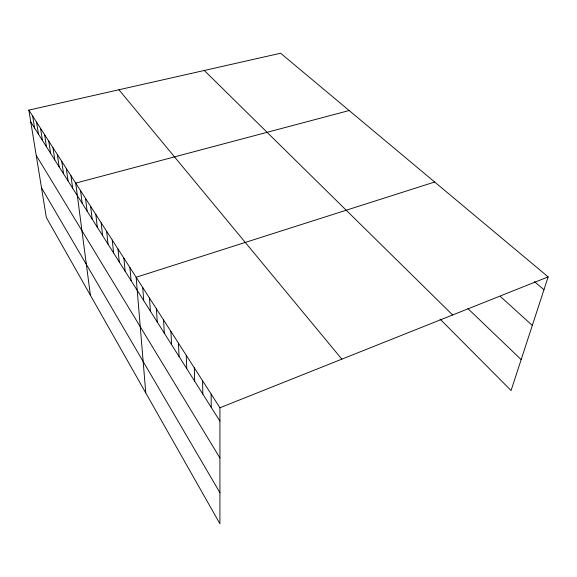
<?xml version="1.0" encoding="UTF-8"?>
<svg xmlns="http://www.w3.org/2000/svg" width="577" height="577" viewBox="0 0 577 577"><rect width="100%" height="100%" fill="white"/><g stroke="black" fill="none" stroke-linecap="round" stroke-linejoin="round"><path stroke-width="0.87" d="M28.85 110.113L219.931 407.766L219.924 523.772L46.333 217.493L28.85 110.113L280.624 53.228L548.15 276.881L511.078 390.528L440.02 319.067M219.931 407.766L548.15 276.881M434.669 182.007L136.143 277.248L145.772 392.937M349.164 110.532L75.71 183.104L90.401 295.251M534.511 281.67L543.952 289.741M500.367 296.455L532.311 325.428M467.875 308.551L521.168 359.608M204.28 70.481L452.62 314.97M118.963 89.752L341.844 359.154M30.79 122.014L219.931 421.16M36.214 155.357L219.924 457.958M41.494 187.77L219.924 492.722M32.673 116.064L34.591 128.022M36.567 122.136L38.471 134.16M40.556 128.339L42.431 140.42M44.624 134.679L46.47 146.818M48.778 141.149L50.603 153.352M53.019 147.762L54.822 160.024M57.361 154.521L59.135 166.84M61.797 161.43L63.535 173.807M66.326 168.491L68.043 180.933M70.964 175.718L72.644 188.217M80.564 190.67L82.172 203.284M85.533 198.409L87.105 211.081M90.618 206.335L92.147 219.058M95.832 214.449L97.311 227.23M101.17 222.765L102.605 235.596M106.637 231.283L108.022 244.172M112.241 240.018L113.575 252.957M117.989 248.975L119.273 261.958M123.889 258.157L125.108 271.19M129.933 267.577L131.094 280.66M142.714 287.483L143.731 300.646M149.465 297.999L150.409 311.205M156.41 308.818L157.269 322.06M163.551 319.947L164.33 333.225M170.9 331.393L171.585 344.707M178.473 343.185L179.058 356.521M186.263 355.324L186.746 368.681M194.298 367.837L194.673 381.217M202.577 380.741L202.837 394.127M211.117 394.041L211.247 407.434"/></g></svg>
